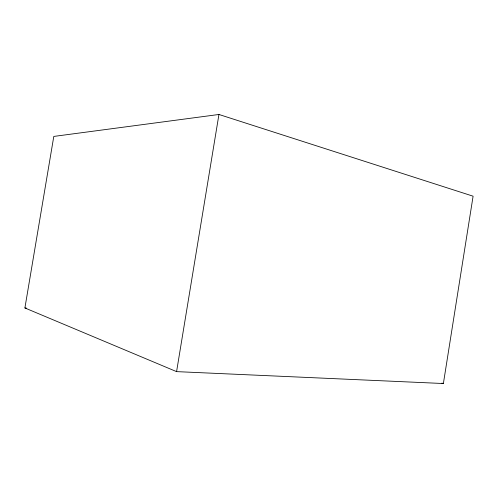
<?xml version="1.0" encoding="UTF-8"?>
<svg xmlns="http://www.w3.org/2000/svg" width="498" height="498" viewBox="0 0 498 498"><rect width="100%" height="100%" fill="white"/><g stroke="black" fill="none" stroke-linecap="round" stroke-linejoin="round"><path stroke-width="0.75" d="M443.382 383.528L473.1 196.193L218.946 114.472L53.796 136.421L24.9 307.963L176.578 371.626L443.382 383.528L441.882 383.105M176.578 371.626L218.946 114.472M24.9 307.963L26.45 308.113"/></g></svg>
